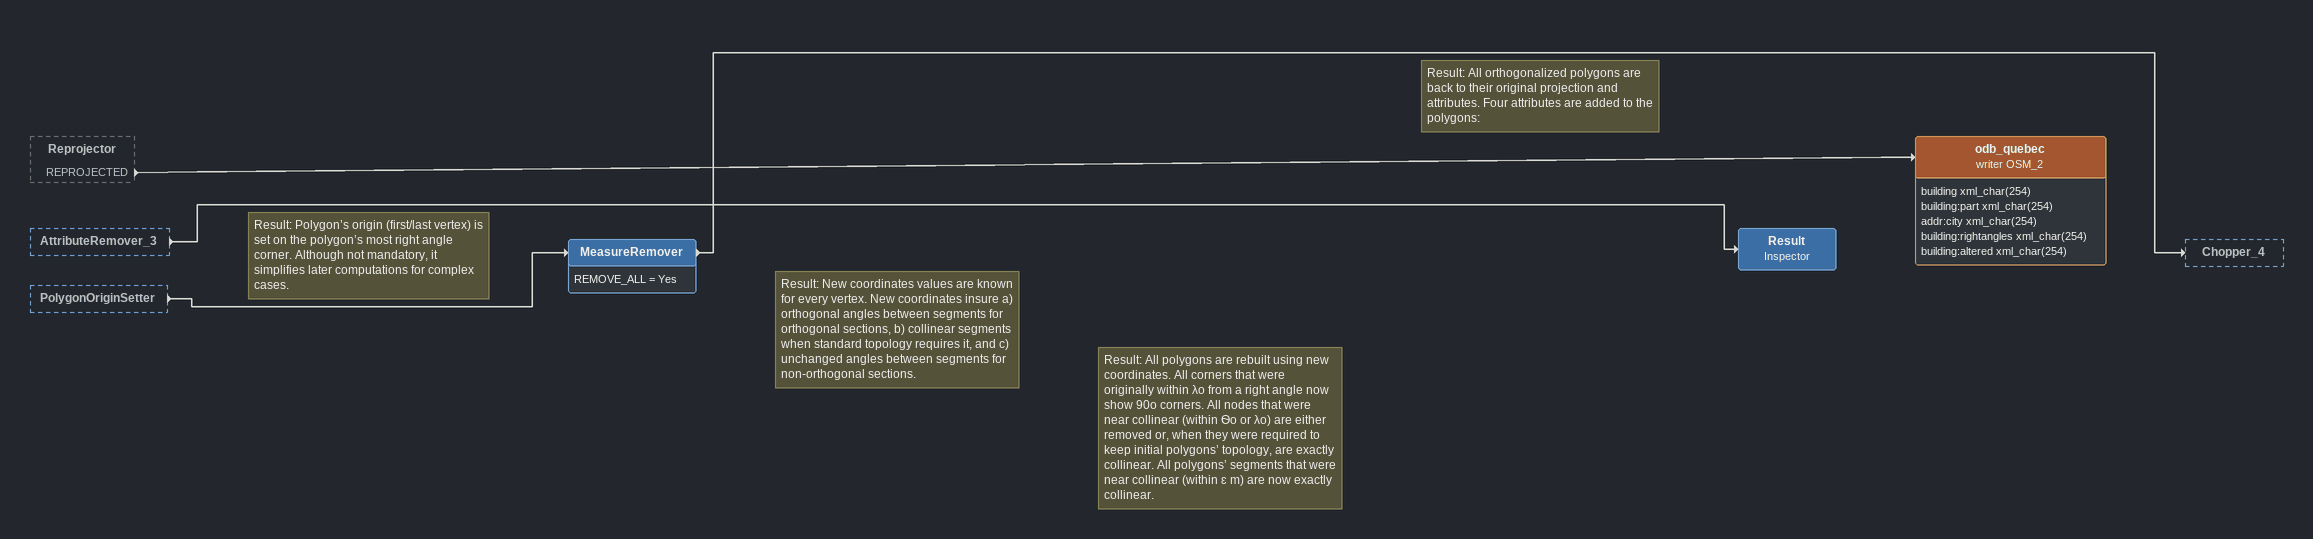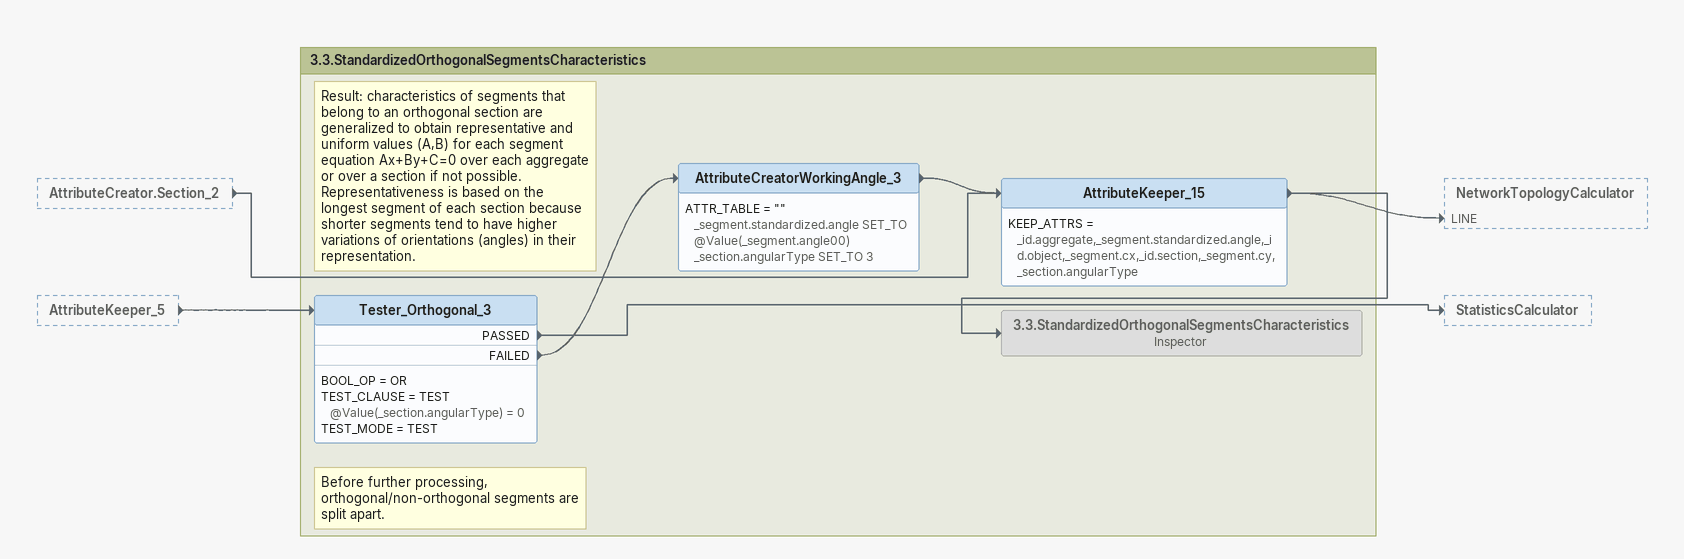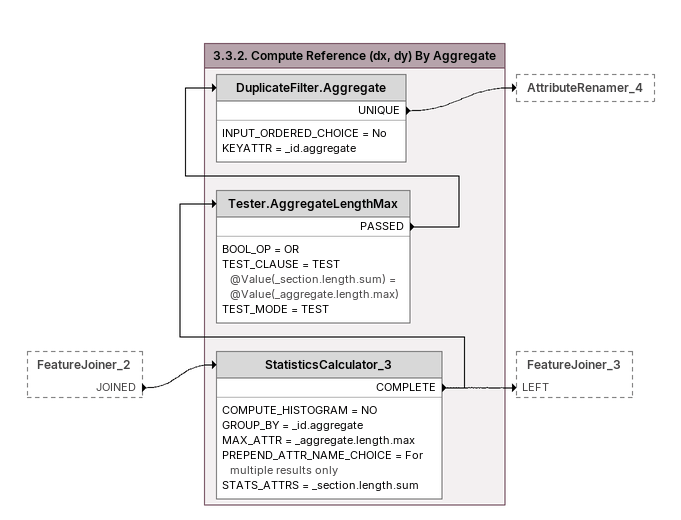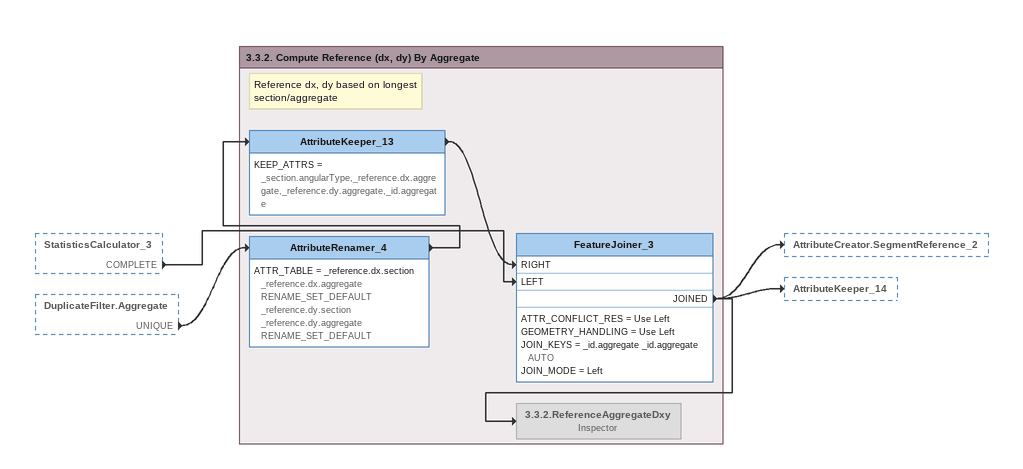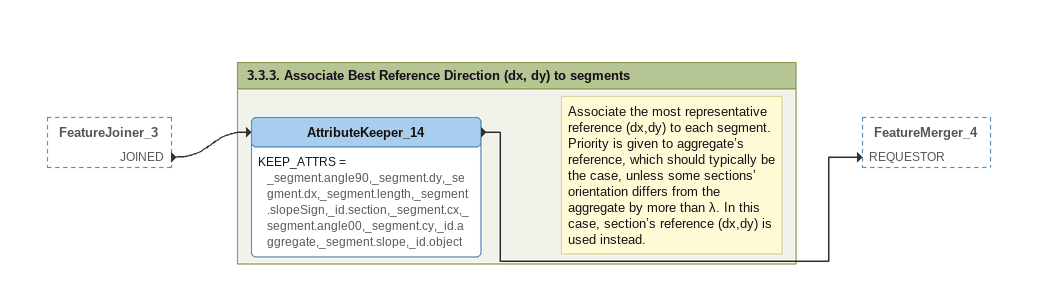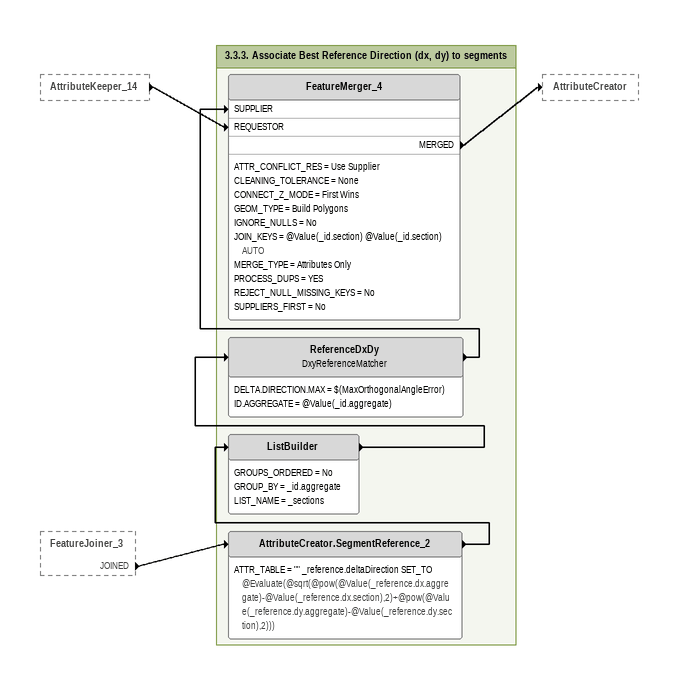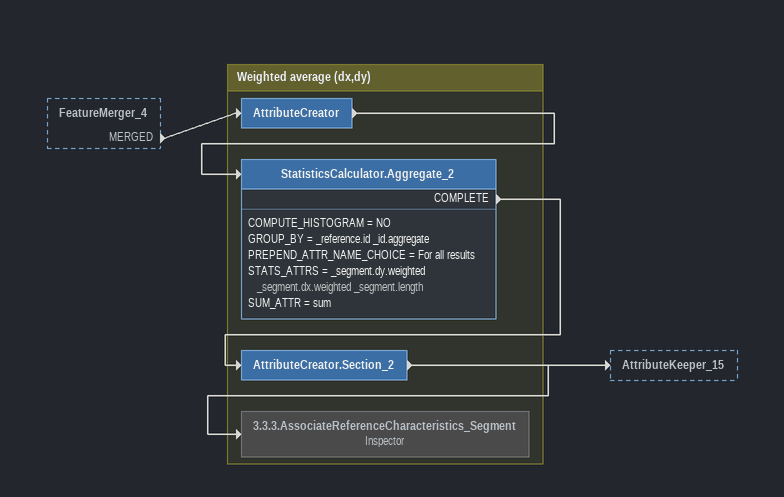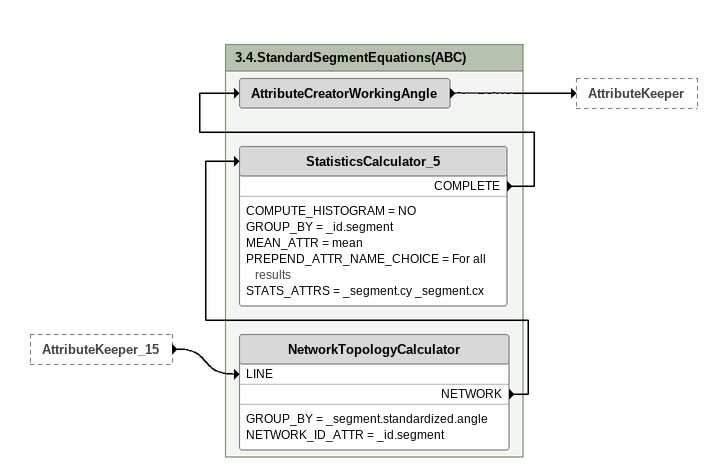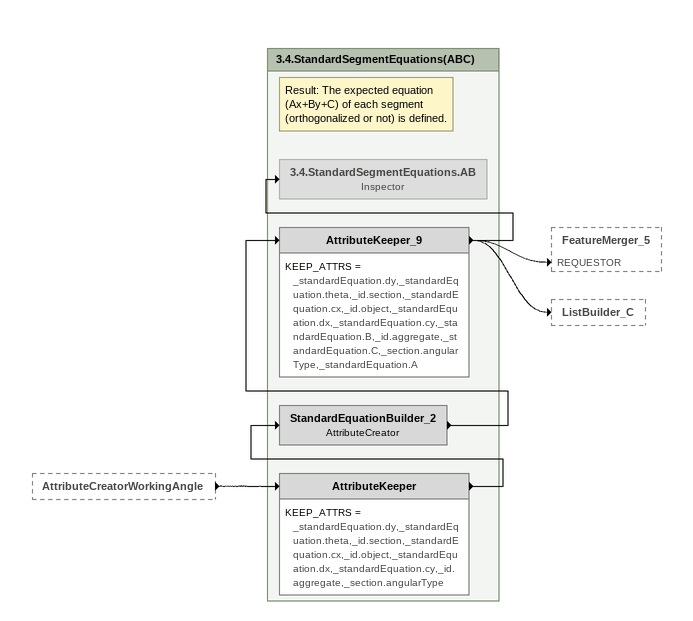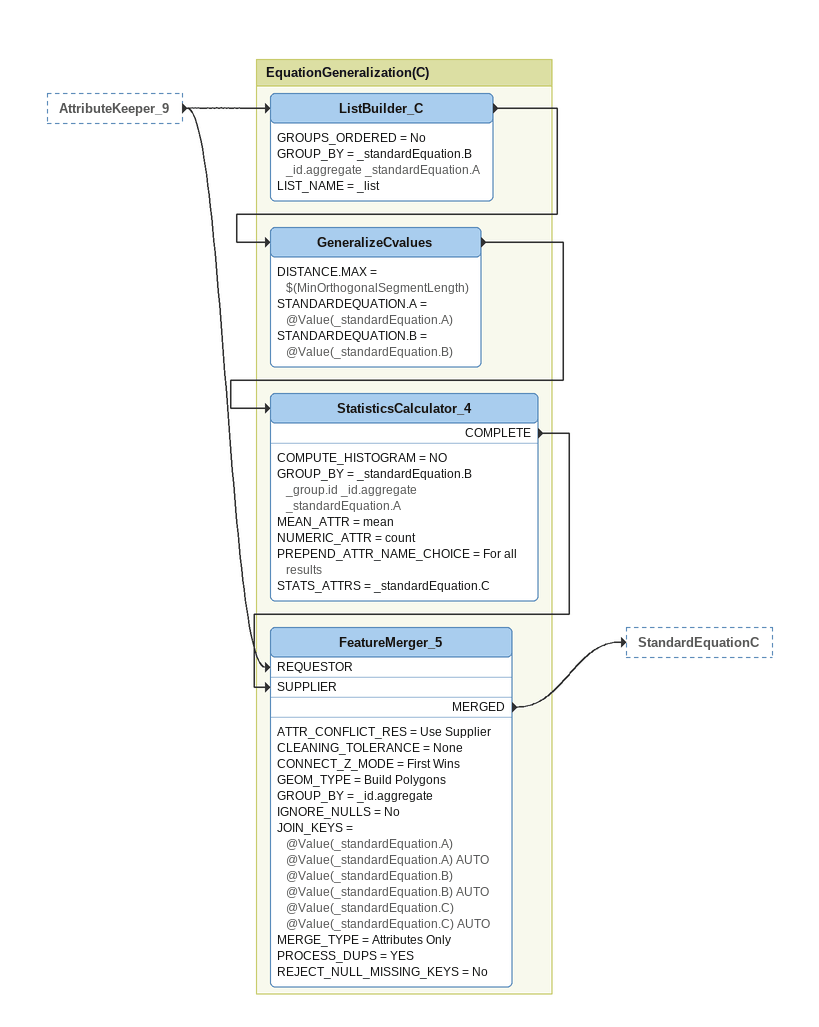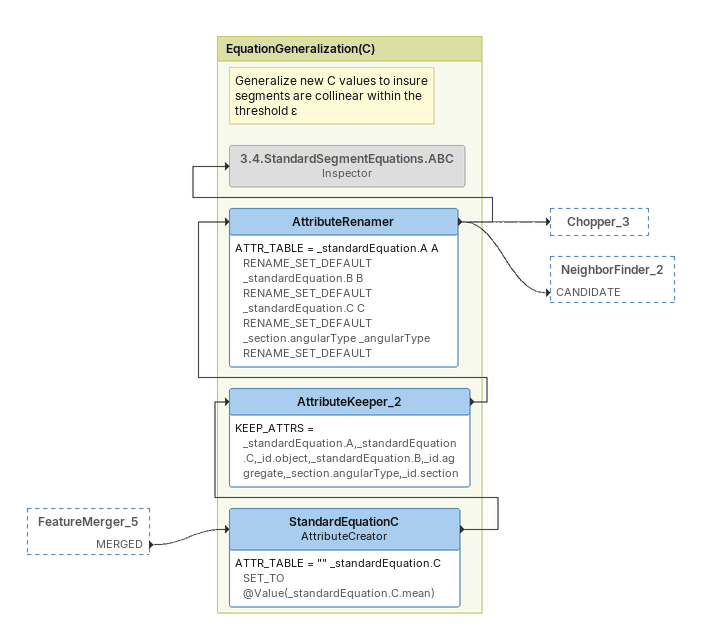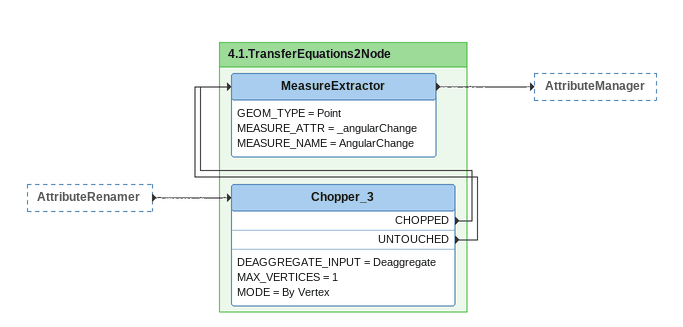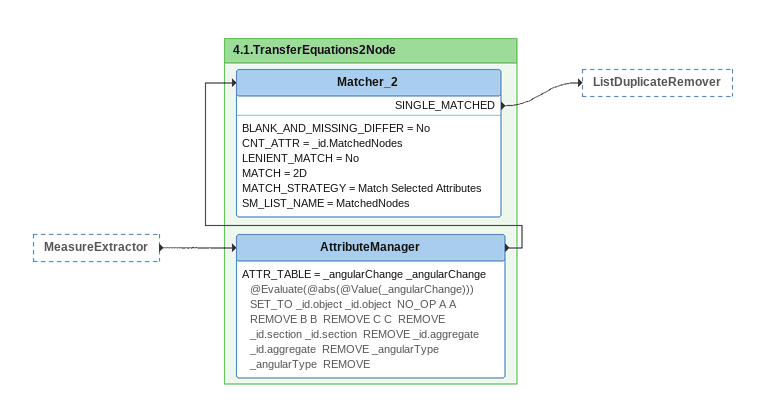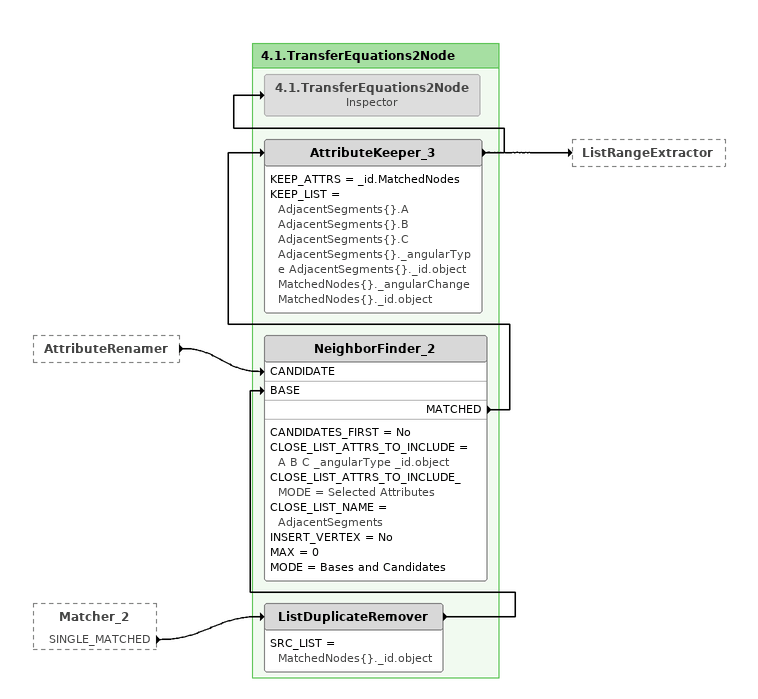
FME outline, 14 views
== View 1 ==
Reprojector [outside]
    REPROJECTED -> odb_quebec (writer OSM_2)
AttributeRemover_3 [outside]
    -> Result
PolygonOriginSetter [outside]
    -> MeasureRemover
Note: Result: Polygon’s origin (first/last vertex) is set on the polygon’s most right angle corner. Although not mandatory, it simplifies later computations for complex cases.
Note: Result: New coordinates values are known for every vertex. New coordinates insure a) orthogonal angles between segments for orthogonal sections, b) collinear segments when standard topology requires it, and c) unchanged angles between segments for non-orthogonal sections.
MeasureRemover
    REMOVE_ALL = Yes
    -> Chopper_4
odb_quebec (writer OSM_2)
    attributes: building xml_char(254), building:part xml_char(254), addr:city xml_char(254), building:rightangles xml_char(254), building:altered xml_char(254)
Note: Result: All polygons are rebuilt using new coordinates. All corners that were originally within λo from a right angle now show 90o corners. All nodes that were near collinear (within Ѳo or λo) are either removed or, when they were required to keep initial polygons’ topology, are exactly collinear. All polygons’ segments that were near collinear (within ɛ m) are now exactly collinear.
Note: Result: All orthogonalized polygons are back to their original projection and attributes. Four attributes are added to the polygons:
Result: Inspector

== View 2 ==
AttributeCreator.Section_2 [outside]
    -> AttributeKeeper_15
AttributeKeeper_5 [outside]
    -> Tester_Orthogonal_3

Bookmark: 3.3.StandardizedOrthogonalSegmentsCharacteristics
Note: Result: characteristics of segments that belong to an orthogonal section are generalized to obtain representative and uniform values (A,B) for each segment equation Ax+By+C=0 over each aggregate or over a section if not possible. Representativeness is based on the longest segment of each section because shorter segments tend to have higher variations of orientations (angles) in their representation.
Note: Before further processing, orthogonal/non-orthogonal segments are split apart.
Tester_Orthogonal_3
    BOOL_OP = OR
    TEST_CLAUSE = TEST @Value(_section.angularType) = 0
    TEST_MODE = TEST
    PASSED -> StatisticsCalculator
    FAILED -> AttributeCreatorWorkingAngle_3
AttributeCreatorWorkingAngle_3
    ATTR_TABLE = "" _segment.standardized.angle SET_TO @Value(_segment.angle00)  _section.angularType SET_TO 3
    -> AttributeKeeper_15
AttributeKeeper_15
    KEEP_ATTRS = _id.aggregate,_segment.standardized.angle,_id.object,_segment.cx,_id.section,_segment.cy,_section.angularType
    -> 3.3.StandardizedOrthogonalSegmentsCharacteristics
    -> NetworkTopologyCalculator [LINE]
3.3.StandardizedOrthogonalSegmentsCharacteristics: Inspector [off]

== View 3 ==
FeatureJoiner_2 [outside]
    JOINED -> StatisticsCalculator_3

Bookmark: 3.3.2. Compute Reference (dx, dy) By Aggregate
StatisticsCalculator_3
    COMPUTE_HISTOGRAM = NO
    GROUP_BY = _id.aggregate
    MAX_ATTR = _aggregate.length.max
    PREPEND_ATTR_NAME_CHOICE = For multiple results only
    STATS_ATTRS = _section.length.sum
    COMPLETE -> FeatureJoiner_3 [LEFT]
    COMPLETE -> Tester.AggregateLengthMax
Tester.AggregateLengthMax
    BOOL_OP = OR
    TEST_CLAUSE = TEST @Value(_section.length.sum) = @Value(_aggregate.length.max)
    TEST_MODE = TEST
    PASSED -> DuplicateFilter.Aggregate
DuplicateFilter.Aggregate
    INPUT_ORDERED_CHOICE = No
    KEYATTR = _id.aggregate
    UNIQUE -> AttributeRenamer_4

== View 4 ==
StatisticsCalculator_3 [outside]
    COMPLETE -> FeatureJoiner_3 [LEFT]
DuplicateFilter.Aggregate [outside]
    UNIQUE -> AttributeRenamer_4

Bookmark: 3.3.2. Compute Reference (dx, dy) By Aggregate
AttributeRenamer_4
    ATTR_TABLE = _reference.dx.section _reference.dx.aggregate RENAME_SET_DEFAULT  _reference.dy.section _reference.dy.aggregate RENAME_SET_DEFAULT
    -> AttributeKeeper_13
Note: Reference dx, dy based on longest section/aggregate
AttributeKeeper_13
    KEEP_ATTRS = _section.angularType,_reference.dx.aggregate,_reference.dy.aggregate,_id.aggregate
    -> FeatureJoiner_3 [RIGHT]
FeatureJoiner_3
    ATTR_CONFLICT_RES = Use Left
    GEOMETRY_HANDLING = Use Left
    JOIN_KEYS = _id.aggregate _id.aggregate AUTO
    JOIN_MODE = Left
    JOINED -> AttributeCreator.SegmentReference_2
    JOINED -> AttributeKeeper_14
    JOINED -> 3.3.2.ReferenceAggregateDxy
3.3.2.ReferenceAggregateDxy: Inspector [off]

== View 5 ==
FeatureJoiner_3 [outside]
    JOINED -> AttributeKeeper_14

Bookmark: 3.3.3. Associate Best Reference Direction (dx, dy) to segments
Note: Associate the most representative reference (dx,dy) to each segment. Priority is given to aggregate’s reference, which should typically be the case, unless some sections’ orientation differs from the aggregate by more than λ. In this case, section’s reference (dx,dy) is used instead.
AttributeKeeper_14
    KEEP_ATTRS = _segment.angle90,_segment.dy,_segment.dx,_segment.length,_segment.slopeSign,_id.section,_segment.cx,_segment.angle00,_segment.cy,_id.aggregate,_segment.slope,_id.object
    -> FeatureMerger_4 [REQUESTOR]

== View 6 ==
AttributeKeeper_14 [outside]
    -> FeatureMerger_4 [REQUESTOR]
FeatureJoiner_3 [outside]
    JOINED -> AttributeCreator.SegmentReference_2

Bookmark: 3.3.3. Associate Best Reference Direction (dx, dy) to segments
AttributeCreator.SegmentReference_2
    ATTR_TABLE = "" _reference.deltaDirection SET_TO @Evaluate(@sqrt(@pow(@Value(_reference.dx.aggregate)-@Value(_reference.dx.section),2)+@pow(@Value(_reference.dy.aggregate)-@Value(_reference.dy.section),2)))
    -> ListBuilder
ListBuilder
    GROUPS_ORDERED = No
    GROUP_BY = _id.aggregate
    LIST_NAME = _sections
    -> ReferenceDxDy
ReferenceDxDy: DxyReferenceMatcher
    DELTA.DIRECTION.MAX = $(MaxOrthogonalAngleError)
    ID.AGGREGATE = @Value(_id.aggregate)
    -> FeatureMerger_4 [SUPPLIER]
FeatureMerger_4
    ATTR_CONFLICT_RES = Use Supplier
    CLEANING_TOLERANCE = None
    CONNECT_Z_MODE = First Wins
    GEOM_TYPE = Build Polygons
    IGNORE_NULLS = No
    JOIN_KEYS = @Value(_id.section) @Value(_id.section) AUTO
    MERGE_TYPE = Attributes Only
    PROCESS_DUPS = YES
    REJECT_NULL_MISSING_KEYS = No
    SUPPLIERS_FIRST = No
    MERGED -> AttributeCreator

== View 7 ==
FeatureMerger_4 [outside]
    MERGED -> AttributeCreator

Bookmark: Weighted average (dx,dy)
AttributeCreator
    -> StatisticsCalculator.Aggregate_2
StatisticsCalculator.Aggregate_2
    COMPUTE_HISTOGRAM = NO
    GROUP_BY = _reference.id _id.aggregate
    PREPEND_ATTR_NAME_CHOICE = For all results
    STATS_ATTRS = _segment.dy.weighted _segment.dx.weighted _segment.length
    SUM_ATTR = sum
    COMPLETE -> AttributeCreator.Section_2
AttributeCreator.Section_2
    -> AttributeKeeper_15
    -> 3.3.3.AssociateReferenceCharacteristics_Segment
3.3.3.AssociateReferenceCharacteristics_Segment: Inspector [off]

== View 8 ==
AttributeKeeper_15 [outside]
    -> NetworkTopologyCalculator [LINE]

Bookmark: 3.4.StandardSegmentEquations(ABC)
NetworkTopologyCalculator
    GROUP_BY = _segment.standardized.angle
    NETWORK_ID_ATTR = _id.segment
    NETWORK -> StatisticsCalculator_5
StatisticsCalculator_5
    COMPUTE_HISTOGRAM = NO
    GROUP_BY = _id.segment
    MEAN_ATTR = mean
    PREPEND_ATTR_NAME_CHOICE = For all results
    STATS_ATTRS = _segment.cy _segment.cx
    COMPLETE -> AttributeCreatorWorkingAngle
AttributeCreatorWorkingAngle
    -> AttributeKeeper

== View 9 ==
AttributeCreatorWorkingAngle [outside]
    -> AttributeKeeper

Bookmark: 3.4.StandardSegmentEquations(ABC)
AttributeKeeper
    KEEP_ATTRS = _standardEquation.dy,_standardEquation.theta,_id.section,_standardEquation.cx,_id.object,_standardEquation.dx,_standardEquation.cy,_id.aggregate,_section.angularType
    -> StandardEquationBuilder_2
StandardEquationBuilder_2: AttributeCreator
    -> AttributeKeeper_9
AttributeKeeper_9
    KEEP_ATTRS = _standardEquation.dy,_standardEquation.theta,_id.section,_standardEquation.cx,_id.object,_standardEquation.dx,_standardEquation.cy,_standardEquation.B,_id.aggregate,_standardEquation.C,_section.angularType,_standardEquation.A
    -> FeatureMerger_5 [REQUESTOR]
    -> ListBuilder_C
    -> 3.4.StandardSegmentEquations.AB
Note: Result: The expected equation (Ax+By+C) of each segment (orthogonalized or not) is defined.
3.4.StandardSegmentEquations.AB: Inspector [off]

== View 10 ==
AttributeKeeper_9 [outside]
    -> FeatureMerger_5 [REQUESTOR]
    -> ListBuilder_C

Bookmark: EquationGeneralization(C)
ListBuilder_C
    GROUPS_ORDERED = No
    GROUP_BY = _standardEquation.B _id.aggregate _standardEquation.A
    LIST_NAME = _list
    -> GeneralizeCvalues
GeneralizeCvalues
    DISTANCE.MAX = $(MinOrthogonalSegmentLength)
    STANDARDEQUATION.A = @Value(_standardEquation.A)
    STANDARDEQUATION.B = @Value(_standardEquation.B)
    -> StatisticsCalculator_4
StatisticsCalculator_4
    COMPUTE_HISTOGRAM = NO
    GROUP_BY = _standardEquation.B _group.id _id.aggregate _standardEquation.A
    MEAN_ATTR = mean
    NUMERIC_ATTR = count
    PREPEND_ATTR_NAME_CHOICE = For all results
    STATS_ATTRS = _standardEquation.C
    COMPLETE -> FeatureMerger_5 [SUPPLIER]
FeatureMerger_5
    ATTR_CONFLICT_RES = Use Supplier
    CLEANING_TOLERANCE = None
    CONNECT_Z_MODE = First Wins
    GEOM_TYPE = Build Polygons
    GROUP_BY = _id.aggregate
    IGNORE_NULLS = No
    JOIN_KEYS = @Value(_standardEquation.A) @Value(_standardEquation.A) AUTO @Value(_standardEquation.B) @Value(_standardEquation.B) AUTO @Value(_standardEquation.C) @Value(_standardEquation.C) AUTO
    MERGE_TYPE = Attributes Only
    PROCESS_DUPS = YES
    REJECT_NULL_MISSING_KEYS = No
    MERGED -> StandardEquationC

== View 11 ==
FeatureMerger_5 [outside]
    MERGED -> StandardEquationC

Bookmark: EquationGeneralization(C)
StandardEquationC: AttributeCreator
    ATTR_TABLE = "" _standardEquation.C SET_TO @Value(_standardEquation.C.mean)
    -> AttributeKeeper_2
AttributeKeeper_2
    KEEP_ATTRS = _standardEquation.A,_standardEquation.C,_id.object,_standardEquation.B,_id.aggregate,_section.angularType,_id.section
    -> AttributeRenamer
AttributeRenamer
    ATTR_TABLE = _standardEquation.A A RENAME_SET_DEFAULT  _standardEquation.B B RENAME_SET_DEFAULT  _standardEquation.C C RENAME_SET_DEFAULT  _section.angularType _angularType RENAME_SET_DEFAULT
    -> Chopper_3
    -> NeighborFinder_2 [CANDIDATE]
    -> 3.4.StandardSegmentEquations.ABC
Note: Generalize new C values to insure segments are collinear within the threshold ɛ
3.4.StandardSegmentEquations.ABC: Inspector [off]

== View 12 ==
AttributeRenamer [outside]
    -> Chopper_3

Bookmark: 4.1.TransferEquations2Node
Chopper_3
    DEAGGREGATE_INPUT = Deaggregate
    MAX_VERTICES = 1
    MODE = By Vertex
    CHOPPED -> MeasureExtractor
    UNTOUCHED -> MeasureExtractor
MeasureExtractor
    GEOM_TYPE = Point
    MEASURE_ATTR = _angularChange
    MEASURE_NAME = AngularChange
    -> AttributeManager

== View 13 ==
MeasureExtractor [outside]
    -> AttributeManager

Bookmark: 4.1.TransferEquations2Node
AttributeManager
    ATTR_TABLE = _angularChange _angularChange @Evaluate(@abs(@Value(_angularChange))) SET_TO _id.object _id.object  NO_OP A A  REMOVE B B  REMOVE C C  REMOVE _id.section _id.section  REMOVE _id.aggregate _id.aggregate  REMOVE _angularType _angularType  REMOVE
    -> Matcher_2
Matcher_2
    BLANK_AND_MISSING_DIFFER = No
    CNT_ATTR = _id.MatchedNodes
    LENIENT_MATCH = No
    MATCH = 2D
    MATCH_STRATEGY = Match Selected Attributes
    SM_LIST_NAME = MatchedNodes
    SINGLE_MATCHED -> ListDuplicateRemover

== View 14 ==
AttributeRenamer [outside]
    -> NeighborFinder_2 [CANDIDATE]
Matcher_2 [outside]
    SINGLE_MATCHED -> ListDuplicateRemover

Bookmark: 4.1.TransferEquations2Node
ListDuplicateRemover
    SRC_LIST = MatchedNodes{}._id.object
    -> NeighborFinder_2 [BASE]
NeighborFinder_2
    CANDIDATES_FIRST = No
    CLOSE_LIST_ATTRS_TO_INCLUDE = A B C _angularType _id.object
    CLOSE_LIST_ATTRS_TO_INCLUDE_MODE = Selected Attributes
    CLOSE_LIST_NAME = AdjacentSegments
    INSERT_VERTEX = No
    MAX = 0
    MODE = Bases and Candidates
    MATCHED -> AttributeKeeper_3
AttributeKeeper_3
    KEEP_ATTRS = _id.MatchedNodes
    KEEP_LIST = AdjacentSegments{}.A AdjacentSegments{}.B AdjacentSegments{}.C AdjacentSegments{}._angularType AdjacentSegments{}._id.object MatchedNodes{}._angularChange MatchedNodes{}._id.object
    -> 4.1.TransferEquations2Node
    -> ListRangeExtractor
4.1.TransferEquations2Node: Inspector [off]
